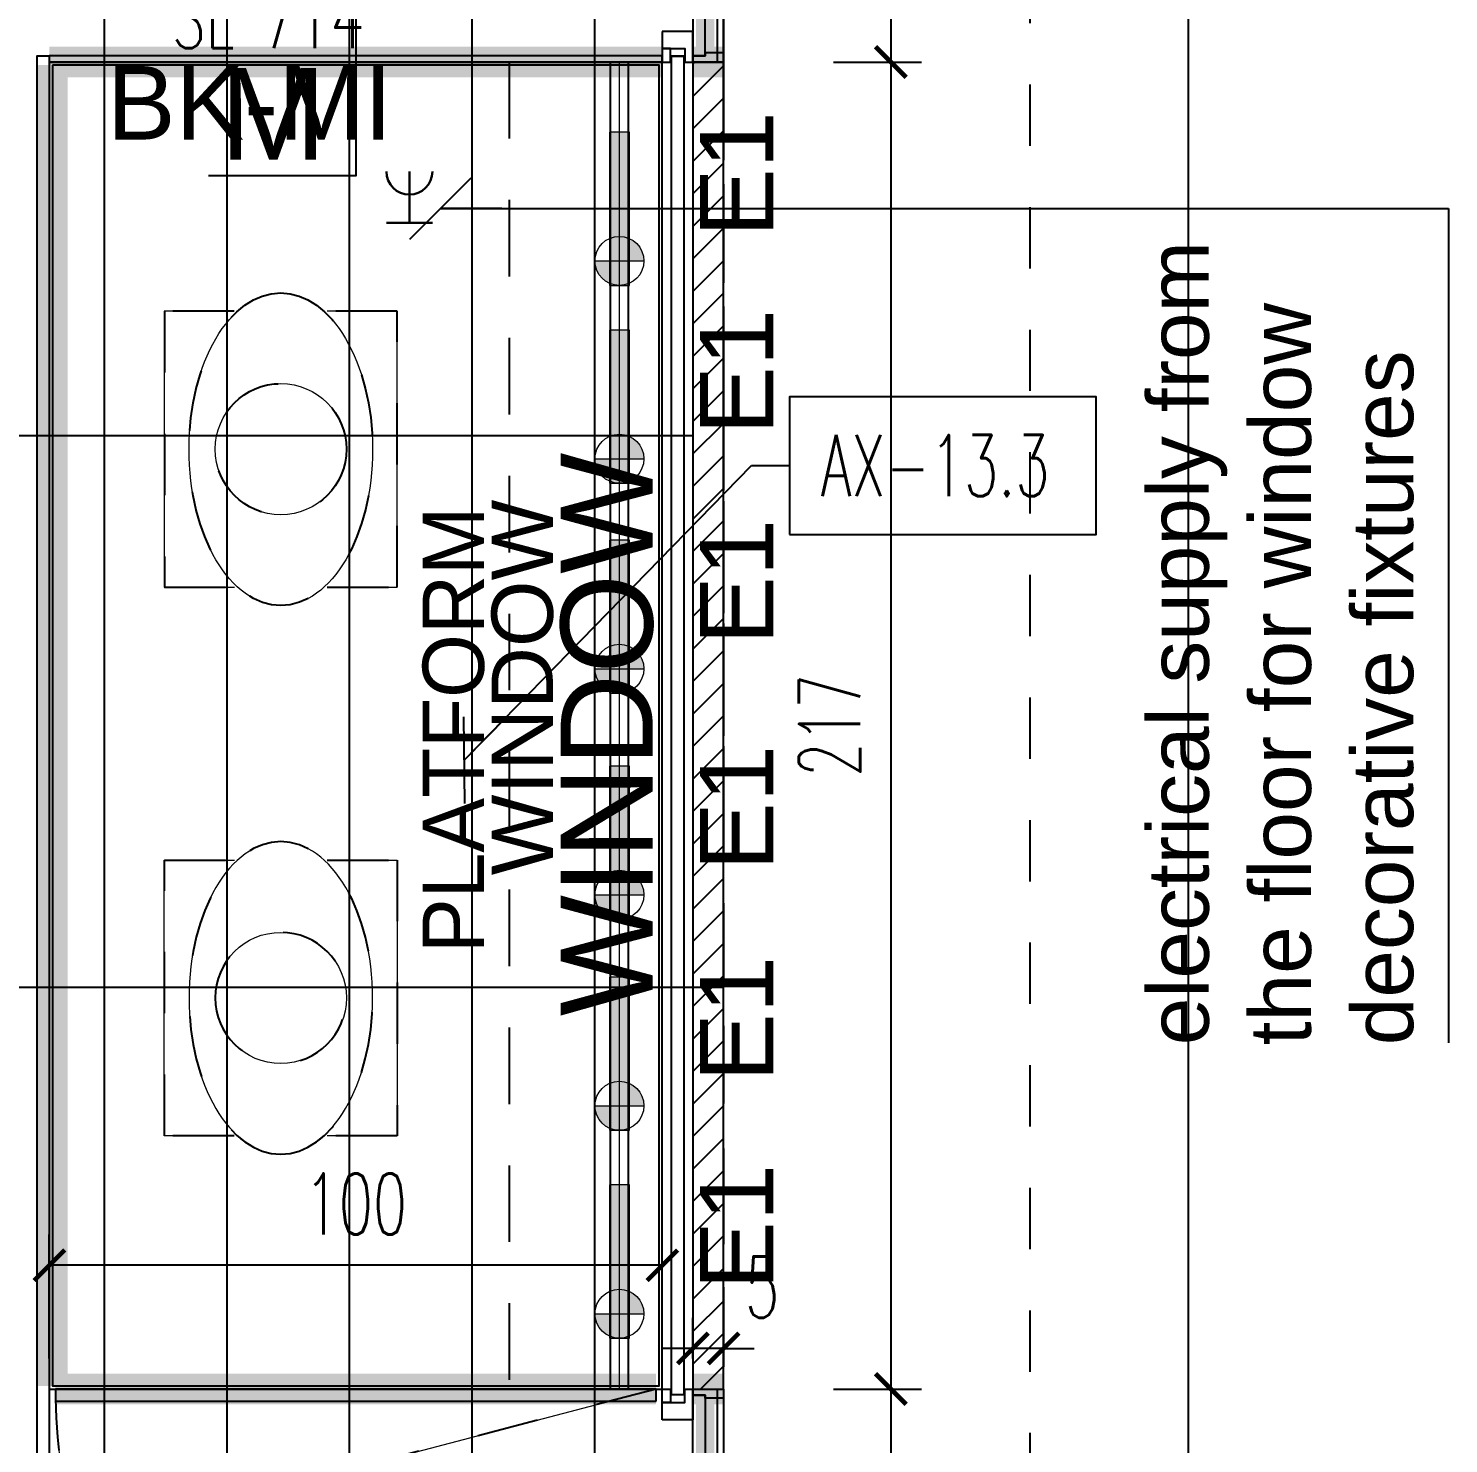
# Model space of a CAD drawing. Extents: x 214 to 401, y 14 to 126.
# Drawn here: x 318.135 to 320.451, y 81.077 to 83.386 of the extents above; entities that cross this region are included whole.
import ezdxf

# ---------------------------------------------------------------- set-up
doc = ezdxf.new("R2010")
doc.units = 0
doc.header["$LTSCALE"] = 0.25
doc.header["$MEASUREMENT"] = 0
for name, pattern in [('CONTINOUS', [0]), ('DASHED', [0.75, 0.5, -0.25]), ('DOT2', [0.125, 0, -0.125]), ('HIDDEN2', [0.1875, 0.125, -0.0625]), ('NASCOSTA', [0.375, 0.25, -0.125]), ('PHANTOM2', [1.25, 0.625, -0.125, 0.125, -0.125, 0.125, -0.125]), ('TRATTEGGIATA', [0.75, 0.5, -0.25])]:
    doc.linetypes.add(name, pattern=pattern)
doc.layers.get('0').update_dxf_attribs({"linetype": 'CONTINUOUS'})
doc.layers.get('DEFPOINTS').update_dxf_attribs({"linetype": 'CONTINUOUS'})
for name, color, linetype in [('A-GLAZING', 2, 'CONTINUOUS'), ('ax-arredo piani', 2, 'CONTINUOUS'), ('ax-arredo piani rossi', 1, 'CONTINUOUS'), ('AX-QUOTE', 2, 'CONTINUOUS'), ('floor-tiles', 11, 'CONTINUOUS'), ('MERCHANDISING', 11, 'CONTINUOUS'), ('Pareti02', 3, 'CONTINUOUS'), ('Piani', 6, 'CONTINUOUS'), ('PROIEZ-VESTITI', 1, 'HIDDEN2'), ('proiezioni', 2, 'NASCOSTA'), ('RIFERIMENTI', 11, 'CONTINUOUS'), ('sezioni 02', 3, 'CONTINUOUS'), ('TESTI', 3, 'CONTINUOUS'), ('Urban', 6, 'CONTINUOUS')]:
    doc.layers.add(name, color=color, linetype=linetype)
for name, color, linetype, lineweight, true_color in [('Col-ALU-pia', 7, 'CONTINUOUS', 40, 0x8080fe), ('col-ALUrigatino-pia', 7, 'TRATTEGGIATA', 40, 0x8080fe), ('LD_base', 7, 'CONTINUOUS', 5, 0x646464), ('LD_light', 7, 'CONTINUOUS', 5, 0xf00000)]:
    doc.layers.add(name, color=color, linetype=linetype, lineweight=lineweight, true_color=true_color)
for name, color, linetype, true_color in [('Col-urban-pia', 7, 'CONTINOUS', 0x878787), ('floor-ALU', 7, 'CONTINUOUS', 0x8080fe), ('LD_beam', 7, 'DASHED', 0x7ec8c8), ('LD_track', 7, 'CONTINUOUS', 0x7ec8c8), ('Sections', 92, 'CONTINUOUS', 0x00bd00)]:
    doc.layers.add(name, color=color, linetype=linetype, true_color=true_color)
doc.layers.add('LD_def-points', color=11, linetype='CONTINUOUS', lineweight=5, plot=False)
doc.layers.add('LD_quote', color=255, linetype='CONTINUOUS', lineweight=9)
doc.layers.add('LD_text', color=255, linetype='CONTINUOUS', lineweight=9)
doc.layers.add('quadro modello', color=7, linetype='CONTINUOUS', true_color=0xff531a, plot=False)
doc.layers.add('R-BORDER', color=7, linetype='PHANTOM2', true_color=0xdb0000, plot=False)
doc.styles.add('cart-inver', font='Arial.ttf')
doc.styles.add('HZDX', font='')
doc.styles.add('SIMPLEX', font='SIMPLEX.SHX', dxfattribs={"width": 0.65})
doc.styles.get("Standard").update_dxf_attribs({"font": 'Arial.ttf'})
doc.styles.get('HZDX').set_extended_font_data('DicotMedium')
doc.dimstyles.new('METRI', dxfattribs={"dimtxt": 0.2, "dimasz": 0.1, "dimexe": 0.1, "dimexo": 0.0625, "dimgap": 0.09, "dimtad": 1, "dimzin": 0, "dimdsep": 46, "dimtxsty": 'SIMPLEX', "dimblk": 'LINEET2S', "dimcen": 0.09, "dimdle": 0.1, "dimclrt": 3, "dimadec": 0, "dimazin": 0, "dimtfac": 1, "dimtix": 1, "dimtmove": 2, "dimatfit": 3, "dimldrblk": 'LINEET2S', "dimfxl": 1, "dimtolj": 1, "dimarcsym": 0})

# ---------------------------------------------------------------- blocks, each defined once
blk = doc.blocks.new('man-pia')
at = {"layer": 'PROIEZ-VESTITI'}
for points in [[(0.225, 0.0759), (0.225, 0.19), (-0.225, 0.19), (-0.225, 0.0757)], [(-0.225, -0.0759), (-0.225, -0.19), (0.225, -0.19), (0.225, -0.0757)]]:
    blk.add_lwpolyline(points, dxfattribs=at)
blk.add_circle((0, 0), 0.107, dxfattribs=at)
blk.add_ellipse((0, 0), major_axis=(0.255, 0.0002), ratio=0.587124, dxfattribs=at)
blk = doc.blocks.new('_ArchTick')
at = {"color": 0, "linetype": 'ByBlock', "const_width": 0.15}
blk.add_lwpolyline([(-0.5, -0.5), (0.5, 0.5)], dxfattribs=at)
blk = doc.blocks.new('*D264')
at = {"layer": 'AX-QUOTE', "color": 0, "lineweight": -2, "transparency": 16777216}
for p, q in [((319.4482, 83.7309), (319.5916, 83.7309)), ((319.5416, 83.7309), (319.5416, 83.3309)), ((319.4482, 83.3309), (319.5916, 83.3309))]:
    blk.add_line(p, q, dxfattribs=at)
at = {"layer": 'DEFPOINTS', "color": 0, "transparency": 16777216}
for p in [(319.3982, 83.7309), (319.3982, 83.3309), (319.5416, 83.3309)]:
    blk.add_point(p, dxfattribs=at)
at = {"layer": 'AX-QUOTE', "color": 0, "lineweight": -2, "transparency": 16777216, "xscale": 0.05, "yscale": 0.05, "zscale": 0.05}
for p, rotation in [((319.5416, 83.7309), 90), ((319.5416, 83.3309), 270)]:
    blk.add_blockref('_ArchTick', p, dxfattribs=dict(at, rotation=rotation))
at = {"layer": 'AX-QUOTE', "color": 3, "transparency": 16777216, "insert": (319.4416, 83.5309), "char_height": 0.1, "attachment_point": 5, "rotation": 90, "style": 'SIMPLEX'}
blk.add_mtext('\\A1;40', dxfattribs=at)
blk = doc.blocks.new('*D265')
at = {"layer": 'AX-QUOTE', "color": 0, "lineweight": -2, "transparency": 16777216}
for p, q in [((319.4482, 83.3309), (319.5916, 83.3309)), ((319.5416, 83.3309), (319.5416, 81.1659)), ((319.4482, 81.1659), (319.5916, 81.1659))]:
    blk.add_line(p, q, dxfattribs=at)
at = {"layer": 'DEFPOINTS', "color": 0, "transparency": 16777216}
for p in [(319.3982, 83.3309), (319.3982, 81.1659), (319.5416, 81.1659)]:
    blk.add_point(p, dxfattribs=at)
at = {"layer": 'AX-QUOTE', "color": 0, "lineweight": -2, "transparency": 16777216, "xscale": 0.05, "yscale": 0.05, "zscale": 0.05}
for p, rotation in [((319.5416, 83.3309), 90), ((319.5416, 81.1659), 270)]:
    blk.add_blockref('_ArchTick', p, dxfattribs=dict(at, rotation=rotation))
at = {"layer": 'AX-QUOTE', "color": 3, "transparency": 16777216, "insert": (319.4416, 82.2484), "char_height": 0.1, "attachment_point": 5, "rotation": 90, "style": 'SIMPLEX'}
blk.add_mtext('\\A1;217', dxfattribs=at)
blk = doc.blocks.new('*D266')
at = {"layer": 'AX-QUOTE', "color": 0, "lineweight": -2, "transparency": 16777216}
for p, q in [((319.4482, 81.1659), (319.5916, 81.1659)), ((319.5416, 81.1659), (319.5416, 80.7659)), ((319.4482, 80.7659), (319.5916, 80.7659))]:
    blk.add_line(p, q, dxfattribs=at)
at = {"layer": 'DEFPOINTS', "color": 0, "transparency": 16777216}
for p in [(319.3982, 81.1659), (319.3982, 80.7659), (319.5416, 80.7659)]:
    blk.add_point(p, dxfattribs=at)
at = {"layer": 'AX-QUOTE', "color": 0, "lineweight": -2, "transparency": 16777216, "xscale": 0.05, "yscale": 0.05, "zscale": 0.05}
for p, rotation in [((319.5416, 81.1659), 90), ((319.5416, 80.7659), 270)]:
    blk.add_blockref('_ArchTick', p, dxfattribs=dict(at, rotation=rotation))
at = {"layer": 'AX-QUOTE', "color": 3, "transparency": 16777216, "insert": (319.4416, 80.9659), "char_height": 0.1, "attachment_point": 5, "rotation": 90, "style": 'SIMPLEX'}
blk.add_mtext('\\A1;40', dxfattribs=at)
blk = doc.blocks.new('*D277')
at = {"layer": 'AX-QUOTE', "color": 0, "lineweight": -2, "transparency": 16777216}
for p, q in [((319.2187, 81.2159), (319.2187, 81.2823)), ((319.2687, 81.2159), (319.2687, 81.2823)), ((319.2187, 81.2323), (319.1687, 81.2323)), ((319.2687, 81.2323), (319.2187, 81.2323)), ((319.2687, 81.2323), (319.3187, 81.2323))]:
    blk.add_line(p, q, dxfattribs=at)
at = {"layer": 'DEFPOINTS', "color": 0, "transparency": 16777216}
for p in [(319.2187, 81.2323), (319.2187, 81.1659), (319.2687, 81.1659)]:
    blk.add_point(p, dxfattribs=at)
at = {"layer": 'AX-QUOTE', "color": 0, "lineweight": -2, "transparency": 16777216, "xscale": 0.05, "yscale": 0.05, "zscale": 0.05}
blk.add_blockref('_ArchTick', (319.2187, 81.2323), dxfattribs=at)
at = {"layer": 'AX-QUOTE', "color": 0, "lineweight": -2, "transparency": 16777216, "xscale": 0.05, "yscale": 0.05, "zscale": 0.05, "rotation": 180}
blk.add_blockref('_ArchTick', (319.2687, 81.2323), dxfattribs=at)
at = {"layer": 'AX-QUOTE', "color": 3, "transparency": 16777216, "insert": (319.3315, 81.3323), "char_height": 0.1, "attachment_point": 5, "style": 'SIMPLEX'}
blk.add_mtext('\\A1;5', dxfattribs=at)
blk = doc.blocks.new('*D319')
at = {"layer": 'AX-QUOTE', "color": 0, "lineweight": -2, "transparency": 16777216}
for p, q in [((318.1687, 81.2159), (318.1687, 81.4178)), ((319.1687, 81.2159), (319.1687, 81.4178)), ((319.1687, 81.3678), (318.1687, 81.3678))]:
    blk.add_line(p, q, dxfattribs=at)
at = {"layer": 'DEFPOINTS', "color": 0, "transparency": 16777216}
for p in [(318.1687, 81.3678), (318.1687, 81.1659), (319.1687, 81.1659)]:
    blk.add_point(p, dxfattribs=at)
at = {"layer": 'AX-QUOTE', "color": 0, "lineweight": -2, "transparency": 16777216, "xscale": 0.05, "yscale": 0.05, "zscale": 0.05, "rotation": 180}
blk.add_blockref('_ArchTick', (318.1687, 81.3678), dxfattribs=at)
at = {"layer": 'AX-QUOTE', "color": 0, "lineweight": -2, "transparency": 16777216, "xscale": 0.05, "yscale": 0.05, "zscale": 0.05}
blk.add_blockref('_ArchTick', (319.1687, 81.3678), dxfattribs=at)
at = {"layer": 'AX-QUOTE', "color": 3, "transparency": 16777216, "insert": (318.6687, 81.4678), "char_height": 0.1, "attachment_point": 5, "style": 'SIMPLEX'}
blk.add_mtext('\\A1;100', dxfattribs=at)
blk = doc.blocks.new('E1-5')
at = {"layer": 'LD_light', "lineweight": 5, "ltscale": 0.5}
h = blk.add_hatch(color=256, dxfattribs=at)
h.dxf.hatch_style = 1
h.paths.add_polyline_path([(0, 0.04, 0.414214), (-0.04, 0), (0, 0)])
at = {"layer": 'LD_light', "lineweight": 5}
h = blk.add_hatch(color=256, dxfattribs=at)
h.dxf.hatch_style = 1
h.paths.add_polyline_path([(0.21, -0.0163), (0.21, 0.0163), (-0.04, 0.0163), (-0.04, -0.0163)])
at = {"layer": 'LD_light', "lineweight": 5, "ltscale": 0.5}
h = blk.add_hatch(color=256, dxfattribs=at)
h.dxf.hatch_style = 1
h.paths.add_polyline_path([(0.04, 0), (0, 0), (0, -0.04, 0.414214)])
at = {"layer": 'LD_light', "lineweight": 5}
for p, q in [((0, 0.04), (0, -0.04)), ((-0.04, 0), (0.04, 0))]:
    blk.add_line(p, q, dxfattribs=at)
blk.add_lwpolyline([(0.21, 0.0163), (-0.04, 0.0163), (-0.04, -0.0163), (0.21, -0.0163)], close=True, dxfattribs=at)
blk.add_circle((0, 0), 0.04, dxfattribs=at)
blk = doc.blocks.new('LINEET2S')
at = {"color": 5}
blk.add_line((0.5, 0.5), (-0.5, -0.5), dxfattribs=at)
blk.add_line((-1, 0), (0, 0))
blk = doc.blocks.new('DALIAN ASOM LIGHT')
at = {"layer": 'LD_base'}
for p, q in [((5.9432, 11.1044), (5.9432, 11.4764)), ((5.8432, 8.9254), (5.8432, 11.0904)), ((5.8932, 11.0904), (5.8932, 8.9254)), ((5.9432, 11.0914), (5.9432, 8.9244)), ((5.8332, 8.9254), (4.8889, 8.6775)), ((5.9432, 8.9114), (5.9432, 8.5394))]:
    blk.add_line(p, q, dxfattribs=at)
for points in [[(5.9132, 11.1004), (5.9132, 11.4804), (5.8932, 11.4804), (5.8932, 11.1004)], [(4.8232, 6.3404), (4.8232, 11.1004), (4.8432, 11.1004), (4.8432, 6.3404)], [(5.8432, 11.0904), (5.8432, 11.1004), (4.8432, 11.1004), (4.8432, 11.0904)], [(5.8566, 11.0904), (5.8566, 11.1125), (5.8432, 11.1125), (5.8432, 11.0904)], [(5.8566, 11.1125), (5.8798, 11.1125), (5.8798, 11.0998), (5.8566, 11.0998)], [(5.8582, 11.0982), (5.8582, 11.0982), (5.8598, 11.0998), (5.8767, 11.0998), (5.8783, 11.0982), (5.8783, 11.0982), (5.8783, 8.9175), (5.8767, 8.9159), (5.8598, 8.9159), (5.8583, 8.9175)], [(4.8432, 11.0904), (4.8432, 8.9254), (5.8432, 8.9254), (5.8432, 11.0904)], [(4.8482, 11.0854), (4.8482, 8.9304), (5.8382, 8.9304), (5.8382, 11.0854)], [(5.8332, 8.9054), (5.8332, 8.9254), (4.8532, 8.9254), (4.8532, 8.9054)], [(5.8566, 8.9254), (5.8566, 8.9032), (5.8432, 8.9032), (5.8432, 8.9254)], [(5.8566, 8.9032), (5.8798, 8.9032), (5.8798, 8.9159), (5.8566, 8.9159)], [(5.9132, 8.9154), (5.9132, 8.5354), (5.8932, 8.5354), (5.8932, 8.9154)]]:
    blk.add_lwpolyline(points, close=True, dxfattribs=at)
for points in [[(5.8432, 11.1404), (5.8432, 11.1125), (5.8798, 11.1125), (5.8798, 11.0904), (5.8932, 11.0904), (5.8932, 11.1404), (5.8432, 11.1404)], [(5.8932, 11.1004), (5.8932, 11.0914), (5.8942, 11.0904), (5.9432, 11.0904), (5.9432, 11.1054), (5.9132, 11.1054), (5.9132, 11.1004), (5.8932, 11.1004)], [(5.145, 10.6837), (5.0309, 10.6837), (5.0309, 10.2337), (5.1452, 10.2337)], [(5.2968, 10.2337), (5.4109, 10.2337), (5.4109, 10.6837), (5.2966, 10.6837)], [(5.145, 9.3385), (5.0309, 9.3385), (5.0309, 9.7885), (5.1452, 9.7885)], [(5.2968, 9.7885), (5.4109, 9.7885), (5.4109, 9.3385), (5.2966, 9.3385)], [(5.8432, 8.8754), (5.8432, 8.9032), (5.8798, 8.9032), (5.8798, 8.9254), (5.8932, 8.9254), (5.8932, 8.8754), (5.8432, 8.8754)], [(5.8932, 8.9154), (5.8932, 8.9244), (5.8942, 8.9254), (5.9432, 8.9254), (5.9432, 8.9104), (5.9132, 8.9104), (5.9132, 8.9154), (5.8932, 8.9154)]]:
    blk.add_lwpolyline(points, dxfattribs=at)
for centre in [(5.2209, 10.4587), (5.2209, 9.5635)]:
    blk.add_circle(centre, 0.107, dxfattribs=at)
blk.add_arc((5.7332, 8.9254), 0.88, 180, 196.3588, dxfattribs=at)
blk.add_ellipse((5.2209, 10.4587), major_axis=(-0.0002, 0.255), ratio=0.587124, dxfattribs=at)
at = {"layer": 'LD_base', "extrusion": (0, 0, -1)}
blk.add_ellipse((5.2209, 9.5635), major_axis=(0.0002, 0.255), ratio=0.587124, start_param=3.141593, end_param=9.424778, dxfattribs=at)

msp = doc.modelspace()

# ---------------------------------------------------------------- hatches: boundary and pattern name
at = {"layer": 'floor-ALU'}
h = msp.add_hatch(dxfattribs=at)
h.set_pattern_fill('ANSI31', color=256, scale=0.3)
h.paths.add_polyline_path([(319.21865, 81.16588), (319.26865, 81.16588), (319.26865, 83.33088), (319.21865, 83.33088)])

# ---------------------------------------------------------------- linework, layer by layer
at = {"layer": 'A-GLAZING', "color": 1}
for p, q in [((319.16865, 81.16588), (319.16865, 83.33088)), ((319.21865, 83.33088), (319.21865, 81.16588))]:
    msp.add_line(p, q, dxfattribs=at)
at = {"layer": 'A-GLAZING'}
for points in [[(319.18206, 83.35302), (319.20525, 83.35302), (319.20525, 83.34032), (319.18206, 83.34032)], [(319.18366, 83.33873), (319.18366, 83.33873), (319.18523, 83.34032), (319.2021, 83.34032), (319.20367, 83.33873), (319.20367, 83.33873), (319.20369, 81.15802), (319.20211, 81.15644), (319.18525, 81.15644), (319.18367, 81.15802)], [(319.18206, 81.14374), (319.20525, 81.14374), (319.20525, 81.15644), (319.18206, 81.15644)]]:
    msp.add_lwpolyline(points, close=True, dxfattribs=at)
at = {"layer": 'ax-arredo piani'}
msp.add_lwpolyline([(318.16865, 83.33088), (318.16865, 81.16588), (319.16865, 81.16588), (319.16865, 83.33088)], close=True, dxfattribs=at)
at = {"layer": 'ax-arredo piani rossi'}
for p, q in [((319.26865, 83.34488), (319.26865, 83.71688)), ((319.26865, 81.15188), (319.26865, 80.77988))]:
    msp.add_line(p, q, dxfattribs=at)
at = {"layer": 'Col-ALU-pia', "const_width": 0.05}
for points in [[(318.16865, 83.33088), (319.16865, 83.33088)], [(319.26865, 83.33088), (319.21865, 83.33088)], [(318.17865, 81.16588), (319.15865, 81.16588)], [(319.26865, 81.16588), (319.21865, 81.16588)]]:
    msp.add_lwpolyline(points, dxfattribs=at)
at = {"layer": 'col-ALUrigatino-pia', "const_width": 0.03}
for points in [[(319.23865, 83.72088), (319.23865, 83.34088)], [(319.23865, 81.15588), (319.23865, 80.78088)]]:
    msp.add_lwpolyline(points, dxfattribs=at)
at = {"layer": 'Col-urban-pia', "const_width": 0.05}
msp.add_lwpolyline([(318.17365, 83.32588), (318.17365, 81.17088)], dxfattribs=at)
at = {"layer": 'floor-ALU'}
msp.add_lwpolyline([(319.21865, 81.16588), (319.26865, 81.16588), (319.26865, 83.33088), (319.21865, 83.33088)], close=True, dxfattribs=at)
at = {"layer": 'floor-tiles'}
for p, q in [((318.25865, 77.32088), (318.25865, 88.12088)), ((318.45865, 77.38855), (318.45865, 88.12088)), ((318.65865, 77.58913), (318.65865, 88.12088)), ((318.85865, 77.7897), (318.85865, 88.12088)), ((319.05865, 77.99028), (319.05865, 88.12088)), ((319.25865, 83.33088), (319.25865, 88.12088)), ((319.21865, 82.72088), (307.01865, 82.72088)), ((319.26865, 81.82088), (307.01865, 81.82088)), ((319.25865, 80.76588), (319.25865, 81.16588))]:
    msp.add_line(p, q, dxfattribs=at)
for points in [[(312.65865, 88.12088), (312.65865, 88.07088), (314.47865, 88.07088), (314.47866, 88.12088), (319.25805, 88.12088), (319.26865, 88.11028), (319.26865, 83.33088)], [(319.26865, 83.33088), (319.21865, 83.33088), (319.21865, 81.16588), (319.26865, 81.16588)], [(319.26865, 81.16588), (319.26865, 80.76588)]]:
    msp.add_lwpolyline(points, dxfattribs=at)
at = {"layer": 'LD_beam'}
msp.add_lwpolyline([(319.16865, 83.33088), (318.91865, 83.33088), (318.91865, 81.16588), (319.16865, 81.16588)], close=True, dxfattribs=at)
msp.add_lwpolyline([(319.16865, 83.33088), (318.91865, 83.33088), (318.91865, 81.16588), (319.16865, 81.16588)], close=True, dxfattribs=at)
at = {"layer": 'LD_def-points'}
msp.add_line((319.09865, 81.16588), (319.09865, 83.33087, 0), dxfattribs=at)
msp.add_line((319.09865, 81.16588), (319.09865, 83.33087, 0), dxfattribs=at)
at = {"layer": 'LD_light', "lineweight": 30}
for p, q in [((318.75608, 83.15204), (318.75608, 83.06877)), ((318.79355, 83.06877), (318.71861, 83.06877))]:
    msp.add_line(p, q, dxfattribs=at)
msp.add_arc((318.75608, 83.15204), 0.03747, 180, 0, dxfattribs=at)
at = {"layer": 'LD_track'}
msp.add_lwpolyline([(319.08365, 83.33087), (319.08365, 81.16588), (319.11365, 81.16588), (319.11365, 83.33087)], close=True, dxfattribs=at)
msp.add_lwpolyline([(319.08365, 83.33087), (319.08365, 81.16588), (319.11365, 81.16588), (319.11365, 83.33087)], close=True, dxfattribs=at)
at = {"layer": 'Pareti02'}
msp.add_lwpolyline([(319.15865, 81.14588), (319.15865, 81.16588), (318.17865, 81.16588), (318.17865, 81.14588)], close=True, dxfattribs=at)
at = {"layer": 'Piani', "color": 1}
msp.add_lwpolyline([(318.17365, 83.32588), (318.17365, 81.17088), (319.16365, 81.17088), (319.16365, 83.32588)], close=True, dxfattribs=at)
at = {"layer": 'proiezioni'}
for p, q in [((319.26865, 83.33188), (319.26865, 81.16488)), ((319.15865, 81.16588), (318.21428, 80.91803))]:
    msp.add_line(p, q, dxfattribs=at)
msp.add_arc((319.05865, 81.16588), 0.88, 180, 196.35879, dxfattribs=at)
at = {"layer": 'quadro modello'}
msp.add_lwpolyline([(305.85095, 89.94409), (320.02666, 89.94409), (320.02666, 71.56662), (305.85095, 71.56662)], close=True, dxfattribs=at)
at = {"layer": 'R-BORDER'}
msp.add_lwpolyline([(306.96865, 74.42065), (306.96865, 88.12088), (319.26865, 88.12088), (319.26865, 78.20088), (313.32541, 72.24052, 0.0711546), (306.96865, 74.42065, 0.9122584)], format="xyb", dxfattribs=at)
at = {"layer": 'RIFERIMENTI'}
msp.add_lwpolyline([(319.37642, 82.55995), (319.87642, 82.55995), (319.87642, 82.78495), (319.37642, 82.78495)], close=True, dxfattribs=at)
at = {"layer": 'Sections', "linetype": 'DOT2'}
for points in [[(313.81802, 72.02642), (319.76865, 77.9942), (319.76865, 88.12088)], [(318.66881, 88.06004), (318.66881, 83.38569), (318.66881, 83.38569)]]:
    msp.add_lwpolyline(points, dxfattribs=at)
at = {"layer": 'Sections'}
msp.add_lwpolyline([(318.66881, 83.38569), (318.66881, 83.14537), (318.42848, 83.14537)], dxfattribs=at)
at = {"layer": 'sezioni 02'}
for points in [[(319.23865, 83.34088), (319.23865, 83.72088), (319.21865, 83.72088), (319.21865, 83.34088)], [(319.16865, 83.33088), (319.16865, 83.34088), (318.16865, 83.34088), (318.16865, 83.33088)], [(319.18206, 83.33088), (319.18206, 83.35302), (319.16865, 83.35302), (319.16865, 83.33088)], [(319.18206, 81.16588), (319.18206, 81.14374), (319.16865, 81.14374), (319.16865, 81.16588)], [(319.23865, 81.15588), (319.23865, 80.77588), (319.21865, 80.77588), (319.21865, 81.15588)]]:
    msp.add_lwpolyline(points, close=True, dxfattribs=at)
for points in [[(319.16864, 83.38088), (319.16865, 83.35302), (319.20525, 83.35302), (319.20525, 83.33088), (319.21865, 83.33088), (319.21864, 83.38088), (319.16864, 83.38088)], [(319.21865, 83.34088), (319.21865, 83.33188), (319.21965, 83.33088), (319.26865, 83.33088), (319.26865, 83.34588), (319.23865, 83.34588), (319.23865, 83.34088), (319.21865, 83.34088)], [(319.16865, 81.11588), (319.16865, 81.14374), (319.20525, 81.14374), (319.20525, 81.16588), (319.21865, 81.16588), (319.21865, 81.11588), (319.16865, 81.11588)], [(319.21865, 81.15588), (319.21865, 81.16488), (319.21965, 81.16588), (319.26865, 81.16588), (319.26865, 81.15088), (319.23865, 81.15088), (319.23865, 81.15588), (319.21865, 81.15588)]]:
    msp.add_lwpolyline(points, dxfattribs=at)
at = {"layer": 'Urban'}
msp.add_lwpolyline([(318.14865, 78.58089), (318.14865, 83.34088), (318.16865, 83.34088), (318.16865, 78.58089)], close=True, dxfattribs=at)

# ---------------------------------------------------------------- block references
at = {"layer": 'LD_base'}
msp.add_blockref('DALIAN ASOM LIGHT', (313.32541, 72.24052), dxfattribs=at)
at = {"layer": 'LD_light', "rotation": 90}
for p in [(319.09863, 83.00634), (319.09864, 82.68368), (319.09863, 82.34107), (319.09863, 81.97221), (319.09864, 81.62808), (319.09865, 81.28881)]:
    msp.add_blockref('E1-5', p, dxfattribs=at)
at = {"layer": 'PROIEZ-VESTITI', "rotation": 90}
msp.add_blockref('man-pia', (318.54632, 82.69922), dxfattribs=at)
at = {"layer": 'PROIEZ-VESTITI', "xscale": -1, "rotation": 90}
msp.add_blockref('man-pia', (318.54632, 81.80398), dxfattribs=at)

# ---------------------------------------------------------------- texts
at = {"layer": 'LD_light', "lineweight": 30, "insert": (318.68281, 83.40364, 0), "char_height": 0.1, "width": 1.249546, "attachment_point": 6, "rotation": 0, "style": 'SIMPLEX'}
msp.add_mtext('SL 714', dxfattribs=at)
at = {"layer": 'LD_text', "insert": (318.72849, 83.32443), "char_height": 0.12, "width": 0.3836567, "attachment_point": 3, "rotation": 0}
msp.add_mtext('BK-MI', dxfattribs=at)
at = {"layer": 'LD_text', "attachment_point": 1, "rotation": 90}
for s, width, insert, char_height in [('E1', 0.3836567, (319.22999, 83.04554, 0), 0.12), ('{\\C3;electrical supply from the floor for window decorative fixtures}', 1.440245, (319.9602, 81.72681), 0.1), ('E1', 0.3836567, (319.23, 82.72288, 0), 0.12), ('E1', 0.3836567, (319.22999, 82.38028, 0), 0.12), ('E1', 0.3836567, (319.22999, 82.01141, 0), 0.12), ('E1', 0.3836567, (319.23, 81.66728, 0), 0.12), ('E1', 0.3836567, (319.23001, 81.32801, 0), 0.12)]:
    msp.add_mtext_dynamic_manual_height_columns(s, width=width, gutter_width=17.5, heights=[0], dxfattribs=dict(at, insert=insert, char_height=char_height))
at = {"layer": 'MERCHANDISING', "rotation": 90}
for s, insert, char_height, width, attachment_point, style in [('\\pi1.4559;WINDOW', (319.00291, 80.31832), 0.15, 3.8429644, 1, 'cart-inver'), ('PLATFORM', (318.77775, 82.24148), 0.1, 2.328512, 2, 'HZDX')]:
    msp.add_mtext(s, dxfattribs=dict(at, insert=insert, char_height=char_height, width=width, attachment_point=attachment_point, style=style))
at = {"layer": 'RIFERIMENTI', "insert": (319.33389, 82.62246), "char_height": 0.1, "width": 0.5824454, "attachment_point": 7, "style": 'SIMPLEX'}
msp.add_mtext('\\pi0.093127;AX-13.3', dxfattribs=at)
at = {"layer": 'Sections', "insert": (318.44654, 83.32135), "char_height": 0.15, "width": 1.1575076, "attachment_point": 1, "style": 'cart-inver'}
msp.add_mtext('M', dxfattribs=at)
at = {"layer": 'TESTI', "insert": (318.89013, 81.7357), "char_height": 0.1, "width": 1.1575076, "attachment_point": 1, "rotation": 90, "style": 'cart-inver'}
msp.add_mtext('\\pi0.26839;WINDOW', dxfattribs=at)

# ---------------------------------------------------------------- dimensions: what is measured, and where the dimension line sits
at = {"layer": 'AX-QUOTE'}
for base, p1, p2, override, picture, middle in [((319.5416, 83.33088), (319.39825, 83.73088), (319.39825, 83.33088), {"dimtxt": 0.1, "dimasz": 0.05, "dimexe": 0.05, "dimexo": 0.05, "dimgap": 0.05, "dimlfac": 100, "dimzin": 8, "dimblk": 'ArchTick', "dimdle": 0}, '*D264', (319.4416, 83.53088)), ((319.5416024758, 81.1658819404), (319.3982488379, 83.3308819404), (319.3982488377, 81.1658819404), {"dimtxt": 0.1, "dimasz": 0.05, "dimexe": 0.05, "dimexo": 0.05, "dimgap": 0.05, "dimdec": 0, "dimlfac": 100, "dimzin": 8, "dimblk": 'ArchTick', "dimdle": 0}, '*D265', (319.4416024758, 82.2483819404)), ((319.5416, 80.76588), (319.39825, 81.16588), (319.39825, 80.76588), {"dimtxt": 0.1, "dimasz": 0.05, "dimexe": 0.05, "dimexo": 0.05, "dimgap": 0.05, "dimlfac": 100, "dimzin": 8, "dimblk": 'ArchTick', "dimdle": 0}, '*D266', (319.4416, 80.96588))]:
    dim = msp.add_linear_dim(base=base, p1=p1, p2=p2, angle=90, dimstyle='METRI', override=override, dxfattribs=at)
    dim.commit()
    dim.dimension.update_dxf_attribs({"geometry": picture, "text_midpoint": middle})
dim = msp.add_linear_dim(base=(318.16865, 81.36779), p1=(319.16865, 81.16588), p2=(318.16865, 81.16588), dimstyle='METRI', override={"dimtxt": 0.1, "dimasz": 0.05, "dimexe": 0.05, "dimexo": 0.05, "dimgap": 0.05, "dimlfac": 100, "dimzin": 8, "dimblk": 'ArchTick', "dimdle": 0}, dxfattribs=at)
dim.commit()
dim.dimension.update_dxf_attribs({"geometry": '*D319', "text_midpoint": (318.66865, 81.46779)})
dim = msp.add_linear_dim(base=(319.21865, 81.23227), p1=(319.26865, 81.16588), p2=(319.21865, 81.16588), dimstyle='METRI', override={"dimtxt": 0.1, "dimasz": 0.05, "dimexe": 0.05, "dimexo": 0.05, "dimgap": 0.05, "dimlfac": 100, "dimzin": 8, "dimblk": 'ArchTick', "dimdle": 0}, dxfattribs=at)
dim.commit()
dim.dimension.update_dxf_attribs({"geometry": '*D277', "text_midpoint": (319.33149, 81.33227), "dimtype": 160})

# ---------------------------------------------------------------- leaders
at = {"layer": 'LD_quote'}
msp.add_leader([(318.80688, 83.09213), (320.45139, 83.09213), (320.45139, 81.73049)], dimstyle='METRI', override={"dimtxt": 0.1, "dimexe": 0.05, "dimexo": 0.05, "dimgap": 0.05, "dimlfac": 100, "dimzin": 8, "dimdle": 0}, dxfattribs=at)
at = {"layer": 'RIFERIMENTI', "color": 2}
msp.add_leader([(318.84555, 82.19177), (319.31444, 82.67245), (319.37642, 82.67245)], dimstyle='METRI', override={"dimtxt": 0.1, "dimexe": 0.05, "dimexo": 0.05, "dimgap": 0.05, "dimlfac": 100, "dimzin": 8, "dimdle": 0}, dxfattribs=at)

doc.saveas('drawing.dxf')
